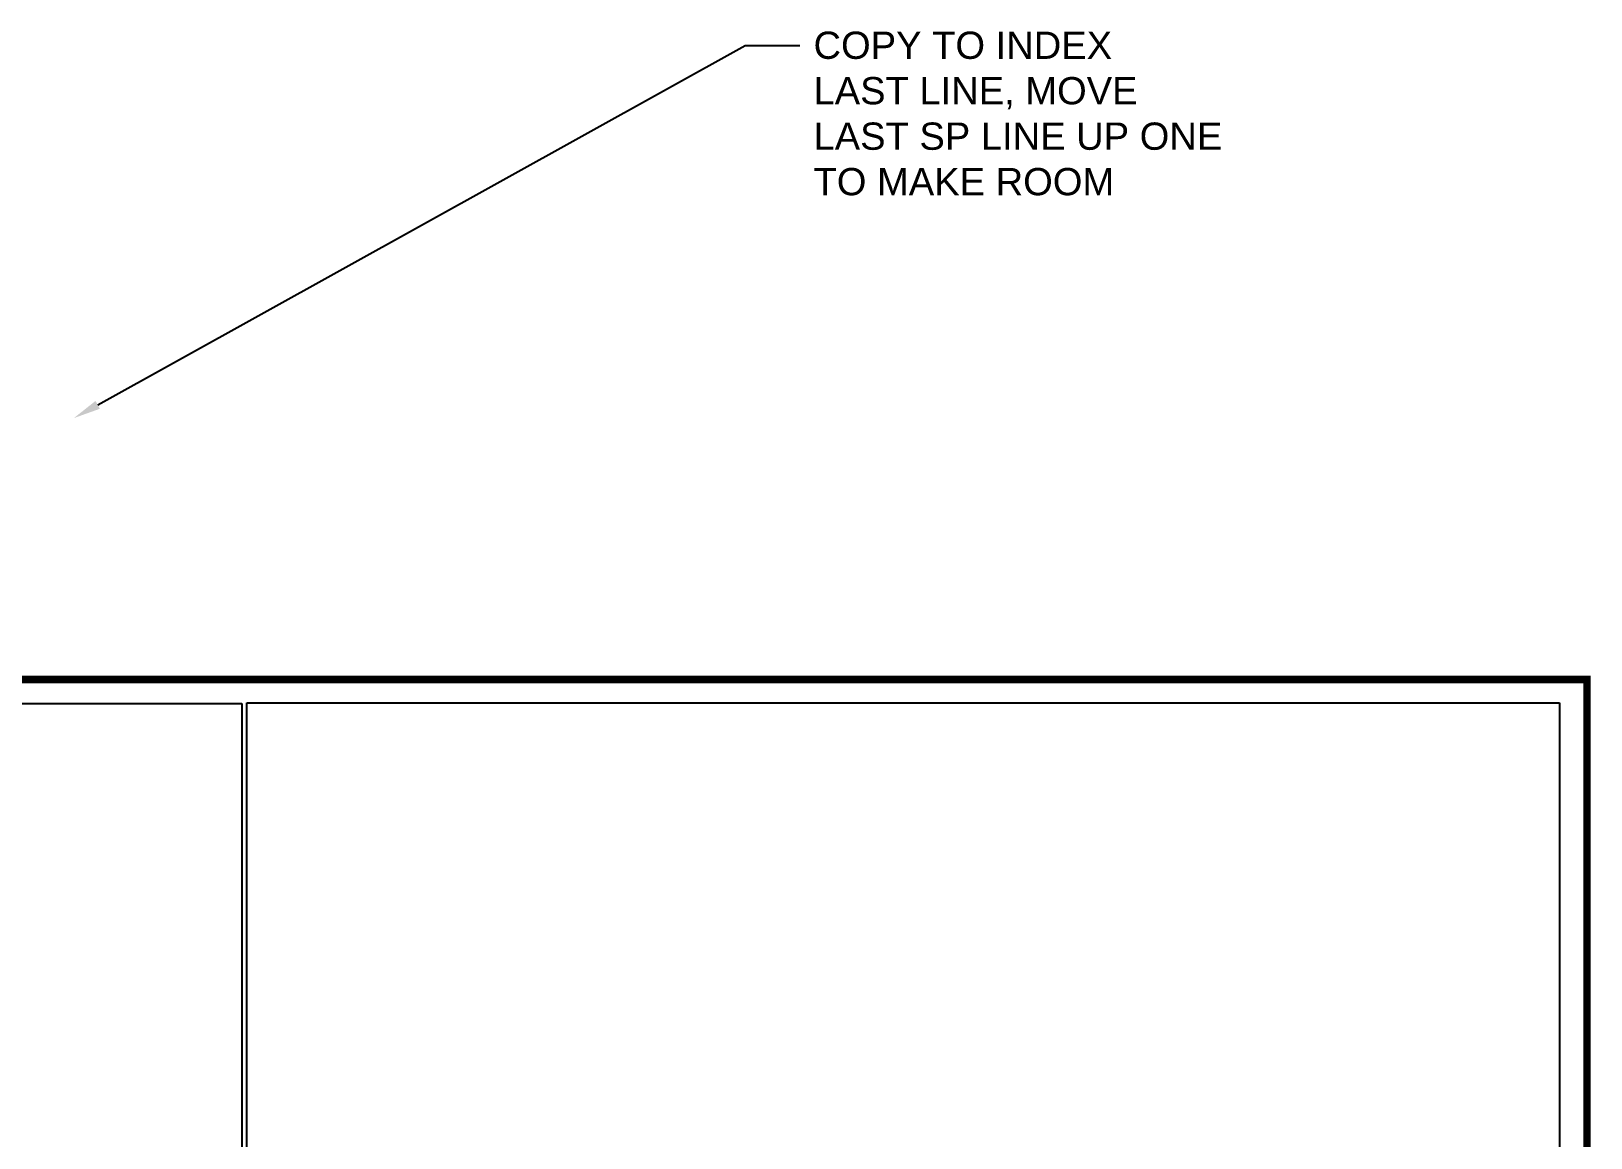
# Paper-space layout 'TCP-1' of a CAD drawing. Extents: x 0.2 to 16.8, y 0.2 to 14.8.
# Drawn here: x 6.49 to 16.78, y 7.52 to 14.83 of the extents above; entities that cross this region are included whole.
import ezdxf
from ezdxf import colors
from ezdxf.entities.mleader import LeaderData, LeaderLine
from ezdxf.math import Vec2, Vec3

# ---------------------------------------------------------------- set-up
doc = ezdxf.new("R2010")
doc.units = 0
doc.header["$MEASUREMENT"] = 0
doc.layers.get('DefPoints').update_dxf_attribs({"color": 1, "lineweight": 0})
doc.layers.add('Default', color=7, linetype='Continuous', lineweight=25)
doc.styles.get("Standard").update_dxf_attribs({"font": 'arial.ttf'})
picture_1 = doc.add_image_def('image2.png', size_in_pixel=(649, 765))
picture_2 = doc.add_image_def('image3.png', size_in_pixel=(905, 399))

# ---------------------------------------------------------------- blocks, each defined once
blk = doc.blocks.new('TCP 1')
at = {"color": 0, "linetype": 'Continuous'}
blk.add_lwpolyline([(14.752, 10.549, 0.05, 0.05, 0), (0.251, 10.549, 0.05, 0.05, 0), (0.251, 0.246, 0.05, 0.05, 0), (16.753, 0.246, 0.05, 0.05, 0), (16.753, 10.549, 0.05, 0.05, 0), (16.356, 10.549, 0.05, 0.05, 0), (15.15, 10.549, 0.05, 0.05, 0)], format="xyseb", close=True, dxfattribs=at)
at = {"layer": 'Default', "ltscale": 0.01}
image = blk.add_image(picture_2, insert=(7.912, 6.578), size_in_units=(8.66, 3.818), dxfattribs=at)
image.dxf.flags = 7
image = blk.add_image(picture_1, insert=(0.497, 1.691), size_in_units=(7.382, 8.701), dxfattribs=at)
image.dxf.flags = 7

psp = doc.layouts.new('TCP-1')

# ---------------------------------------------------------------- block references
at = {"layer": 'Default'}
psp.add_blockref('TCP 1', (0, 0), dxfattribs=at)

# ---------------------------------------------------------------- leaders
at = {"layer": 'DefPoints', "ltscale": 0.01}
ml = psp.add_multileader_mtext('Standard', dxfattribs=at)
ml.set_content('COPY TO INDEX\\PLAST LINE, MOVE LAST SP LINE UP ONE TO MAKE ROOM', color=256)
ml.set_leader_properties()
ml.build(insert=Vec2(0, 0))
ml.multileader.update_dxf_attribs({"dogleg_length": 0.36, "arrow_head_size": 0.18})
ctx = ml.context
ctx.base_point, ctx.char_height, ctx.arrow_head_size, ctx.landing_gap_size, ctx.plane_origin = Vec3(11.56, 14.735), 0.18, 0.18, 0.09, Vec3(6.77, 12.275)
notes = []
notes.append((ctx, [(0, (1, 1, 0), (11.2, 14.735), (1, 0), 0.36, [(0, [(6.77, 12.275)], 0, [])])]))
ctx.mtext.insert, ctx.mtext.width, ctx.mtext.flow_direction = Vec3(11.65, 14.826), 2.75198, 5
for ctx, leaders in notes:
    for number, flags, end, landing, length, lines in leaders:
        leader = LeaderData()
        leader.index, (leader.has_last_leader_line, leader.has_dogleg_vector, leader.attachment_direction) = number, flags
        leader.last_leader_point, leader.dogleg_vector, leader.dogleg_length = Vec3(end), Vec3(landing), length
        for number, points, colour, breaks in lines:
            line = LeaderLine()
            line.index, line.vertices, line.color, line.breaks = number, Vec3.list(points), colors.encode_raw_color(colour), breaks
            leader.lines.append(line)
        ctx.leaders.append(leader)

doc.saveas('drawing.dxf')
